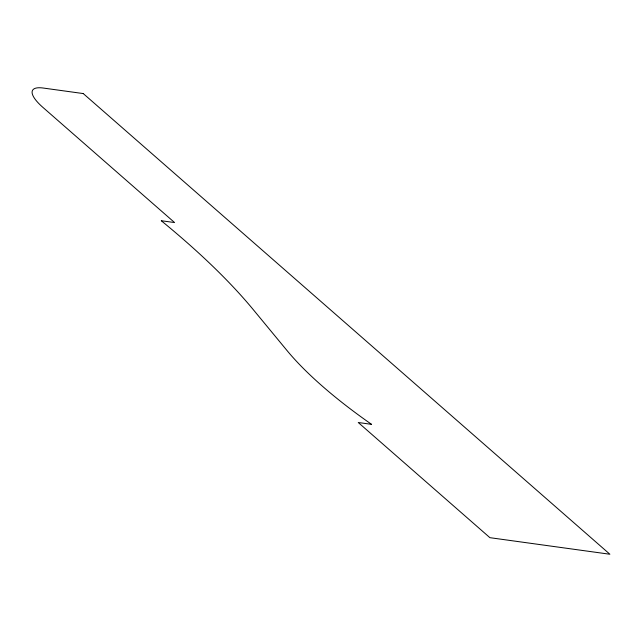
<?xml version="1.0" encoding="UTF-8"?>
<svg xmlns="http://www.w3.org/2000/svg" width="642" height="642" viewBox="0 0 642 642"><rect width="100%" height="100%" fill="white"/><g stroke="black" fill="none" stroke-linecap="round" stroke-linejoin="round"><path stroke-width="0.96" d="M83.243 93.563L43.247 88.042A42.428 12.19 29.3 0 0 42.91 107.391L174.576 222.557L161.238 220.72A438.647 126.049 29.3 0 1 253.205 309.564L286.918 350.42A228.287 65.604 29.3 0 0 371.574 424.346L358.236 422.5L489.902 537.675L609.9 554.247L83.243 93.563"/></g></svg>
